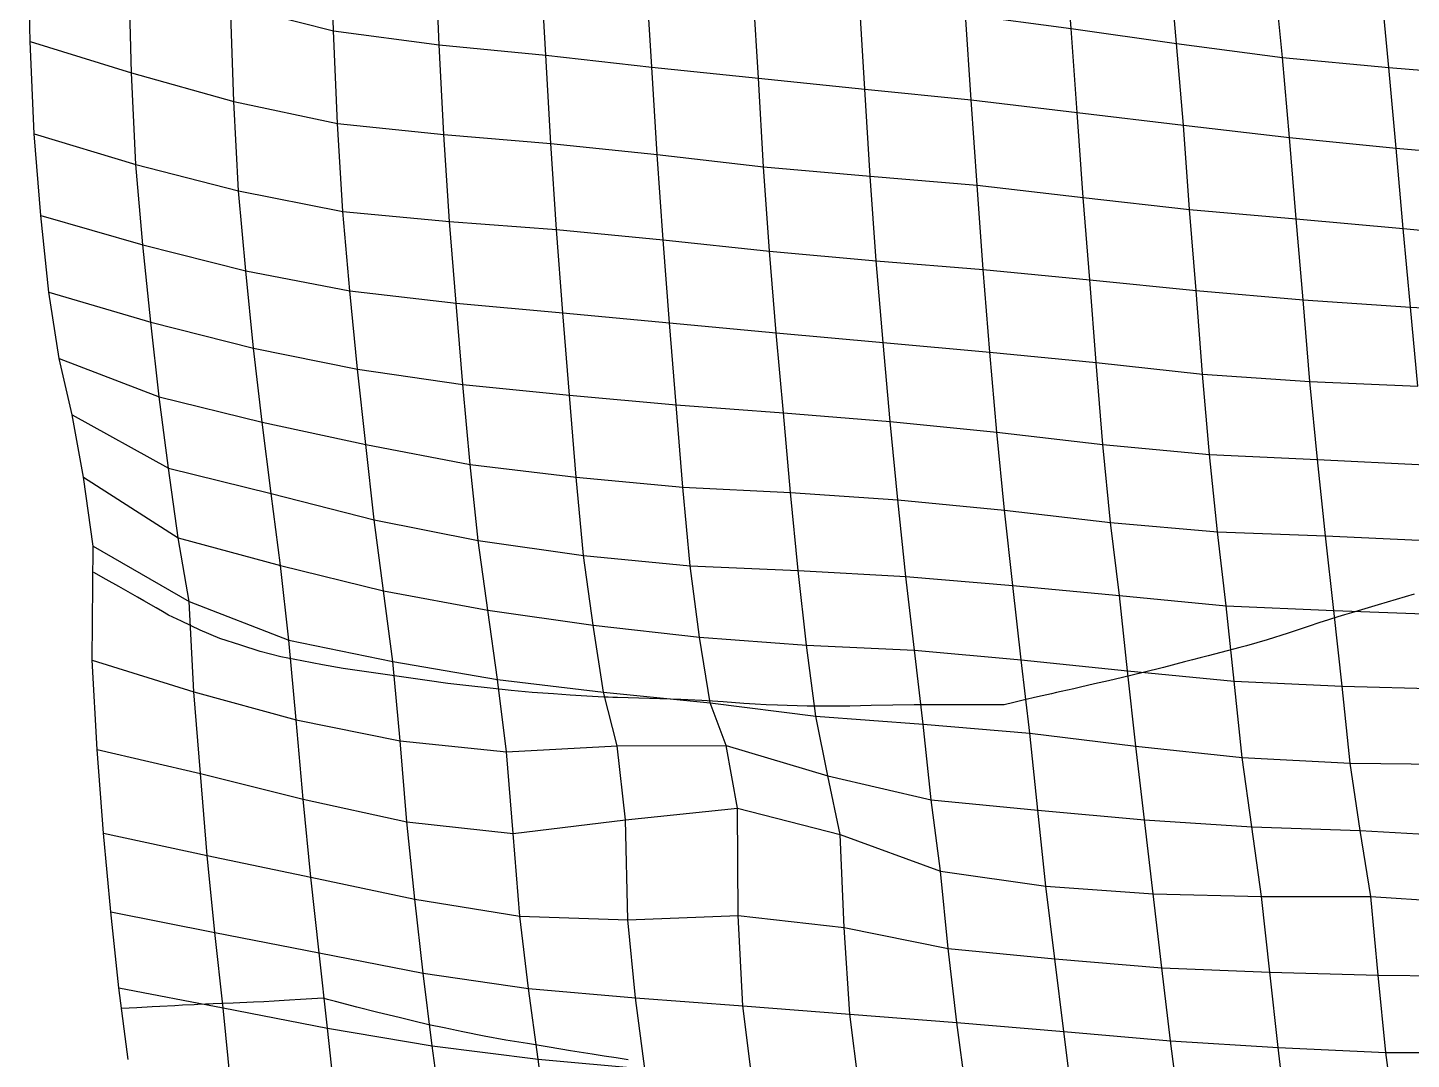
# Model space of a CAD drawing. Header units: metres. Extents: x -1994 to 1259, y -764 to 1460.
# Drawn here: x -1939 to -1305, y 410 to 883 of the extents above; entities that cross this region are included whole.
import ezdxf

# ---------------------------------------------------------------- set-up
doc = ezdxf.new("R2010")
doc.units = ezdxf.units.M

msp = doc.modelspace()

# ---------------------------------------------------------------- linework, layer by layer
for p, q in [((-1798.8207, 881.5729, -3975.64), (-1800.162, 926.2163, -3950.7358)), ((-1937.8527, 876.72095, -4059.1367), (-1938.946, 922.39294, -4035.3887)), ((-1460.749, 882.64197, -3869.3794), (-1463.5024, 921.4258, -3837.8916)), ((-1750.3837, 875.1382, -3963.7817), (-1752.2471, 917.61523, -3936.4438)), ((-1891.348, 862.2687, -4038.2705), (-1892.4972, 907.709, -4014.262)), ((-1701.5426, 870.3799, -3953.8074), (-1703.7761, 911.32153, -3924.7441)), ((-1412.4272, 875.72925, -3856.9841), (-1415.7157, 912.2936, -3823.003)), ((-1652.8694, 864.9253, -3943.0503), (-1655.3247, 904.94653, -3912.9531)), ((-1363.9741, 869.36145, -3845.2012), (-1367.4961, 904.9568, -3810.131)), ((-1315.1006, 864.7378, -3835.378), (-1318.5334, 900.70276, -3800.7231)), ((-1604.1058, 859.84546, -3932.7144), (-1606.5028, 900.1089, -3902.8894)), ((-1555.3142, 854.88245, -3922.51), (-1557.7114, 895.14453, -3892.6833)), ((-1844.5284, 849.1228, -4018.872), (-1845.9269, 893.5293, -3993.702)), ((-1845.9269, 893.5293, -3993.702), (-1798.8207, 881.5729, -3975.64)), ((-1506.5302, 849.8872, -3912.2693), (-1509.1953, 889.0381, -3881.1938)), ((-1509.1953, 889.0381, -3881.1938), (-1460.749, 882.64197, -3869.3794)), ((-1796.9474, 839.1365, -4003.024), (-1798.8207, 881.5729, -3975.64)), ((-1798.8207, 881.5729, -3975.64), (-1750.3837, 875.1382, -3963.7817)), ((-1457.9353, 844.10767, -3901.1472), (-1460.749, 882.64197, -3869.3794)), ((-1460.749, 882.64197, -3869.3794), (-1412.4272, 875.72925, -3856.9841)), ((-1935.9386, 834.45386, -4086.711), (-1937.8527, 876.72095, -4059.1367)), ((-1937.8527, 876.72095, -4059.1367), (-1891.348, 862.2687, -4038.2705)), ((-1748.1769, 834.0856, -3992.7205), (-1750.3837, 875.1382, -3963.7817)), ((-1750.3837, 875.1382, -3963.7817), (-1701.5426, 870.3799, -3953.8074)), ((-1409.3391, 838.33386, -3890.0317), (-1412.4272, 875.72925, -3856.9841)), ((-1412.4272, 875.72925, -3856.9841), (-1363.9741, 869.36145, -3845.2012)), ((-1699.2015, 829.88477, -3983.372), (-1701.5426, 870.3799, -3953.8074)), ((-1701.5426, 870.3799, -3953.8074), (-1652.8694, 864.9253, -3943.0503)), ((-1360.693, 832.76624, -3879.148), (-1363.9741, 869.36145, -3845.2012)), ((-1363.9741, 869.36145, -3845.2012), (-1315.1006, 864.7378, -3835.378)), ((-1650.4209, 824.87573, -3973.116), (-1652.8694, 864.9253, -3943.0503)), ((-1652.8694, 864.9253, -3943.0503), (-1604.1058, 859.84546, -3932.7144)), ((-1311.8826, 827.88135, -3869.0312), (-1315.1006, 864.7378, -3835.378)), ((-1315.1006, 864.7378, -3835.378), (-1266.0569, 860.81995, -3826.3477)), ((-1889.3352, 820.41125, -4066.3052), (-1891.348, 862.2687, -4038.2705)), ((-1891.348, 862.2687, -4038.2705), (-1844.5284, 849.1228, -4018.872)), ((-1601.7831, 819.27405, -3962.1938), (-1604.1058, 859.84546, -3932.7144)), ((-1604.1058, 859.84546, -3932.7144), (-1555.3142, 854.88245, -3922.51)), ((-1552.8265, 814.9951, -3952.7578), (-1555.3142, 854.88245, -3922.51)), ((-1555.3142, 854.88245, -3922.51), (-1506.5302, 849.8872, -3912.2693)), ((-1503.8259, 810.8987, -3943.5269), (-1506.5302, 849.8872, -3912.2693)), ((-1506.5302, 849.8872, -3912.2693), (-1457.9353, 844.10767, -3901.1472)), ((-1842.2823, 808.23364, -4047.9946), (-1844.5284, 849.1228, -4018.872)), ((-1844.5284, 849.1228, -4018.872), (-1796.9474, 839.1365, -4003.024)), ((-1455.1934, 805.2759, -3932.581), (-1457.9353, 844.10767, -3901.1472)), ((-1457.9353, 844.10767, -3901.1472), (-1409.3391, 838.33386, -3890.0317)), ((-1794.5798, 798.7516, -4032.7126), (-1796.9474, 839.1365, -4003.024)), ((-1796.9474, 839.1365, -4003.024), (-1748.1769, 834.0856, -3992.7205)), ((-1406.5431, 799.72595, -3921.7173), (-1409.3391, 838.33386, -3890.0317)), ((-1409.3391, 838.33386, -3890.0317), (-1360.693, 832.76624, -3879.148)), ((-1932.8789, 796.9403, -4119.626), (-1935.9386, 834.45386, -4086.711)), ((-1935.9386, 834.45386, -4086.711), (-1889.3352, 820.41125, -4066.3052)), ((-1745.6663, 794.29407, -4023.0762), (-1748.1769, 834.0856, -3992.7205)), ((-1748.1769, 834.0856, -3992.7205), (-1699.2015, 829.88477, -3983.372)), ((-1357.5981, 795.39844, -3912.2266), (-1360.693, 832.76624, -3879.148)), ((-1360.693, 832.76624, -3879.148), (-1311.8826, 827.88135, -3869.0312)), ((-1696.5779, 790.562, -4014.2544), (-1699.2015, 829.88477, -3983.372)), ((-1699.2015, 829.88477, -3983.372), (-1650.4209, 824.87573, -3973.116)), ((-1647.7295, 785.834, -4004.314), (-1650.4209, 824.87573, -3973.116)), ((-1650.4209, 824.87573, -3973.116), (-1601.7831, 819.27405, -3962.1938)), ((-1308.6621, 791.0348, -3902.6956), (-1311.8826, 827.88135, -3869.0312)), ((-1311.8826, 827.88135, -3869.0312), (-1263.0007, 823.292, -3859.2466)), ((-1886.1241, 783.5259, -4099.926), (-1889.3352, 820.41125, -4066.3052)), ((-1889.3352, 820.41125, -4066.3052), (-1842.2823, 808.23364, -4047.9946)), ((-1598.9996, 780.61426, -3993.8208), (-1601.7831, 819.27405, -3962.1938)), ((-1601.7831, 819.27405, -3962.1938), (-1552.8265, 814.9951, -3952.7578)), ((-1550.0625, 776.25464, -3984.2942), (-1552.8265, 814.9951, -3952.7578)), ((-1552.8265, 814.9951, -3952.7578), (-1503.8259, 810.8987, -3943.5269)), ((-1838.9929, 771.67334, -4081.9805), (-1842.2823, 808.23364, -4047.9946)), ((-1842.2823, 808.23364, -4047.9946), (-1794.5798, 798.7516, -4032.7126)), ((-1501.0424, 772.2395, -3975.1548), (-1503.8259, 810.8987, -3943.5269)), ((-1503.8259, 810.8987, -3943.5269), (-1455.1934, 805.2759, -3932.581)), ((-1452.1792, 767.57324, -3965.2837), (-1455.1934, 805.2759, -3932.581)), ((-1455.1934, 805.2759, -3932.581), (-1406.5431, 799.72595, -3921.7173)), ((-1403.398, 762.5669, -3955.0305), (-1406.5431, 799.72595, -3921.7173)), ((-1406.5431, 799.72595, -3921.7173), (-1357.5981, 795.39844, -3912.2266)), ((-1929.2277, 761.88135, -4155.299), (-1932.8789, 796.9403, -4119.626)), ((-1932.8789, 796.9403, -4119.626), (-1886.1241, 783.5259, -4099.926)), ((-1791.2351, 762.4203, -4066.9558), (-1794.5798, 798.7516, -4032.7126)), ((-1794.5798, 798.7516, -4032.7126), (-1745.6663, 794.29407, -4023.0762)), ((-1742.6118, 756.7588, -4055.9666), (-1745.6663, 794.29407, -4023.0762)), ((-1745.6663, 794.29407, -4023.0762), (-1696.5779, 790.562, -4014.2544)), ((-1354.4105, 758.416, -3945.7383), (-1357.5981, 795.39844, -3912.2266)), ((-1357.5981, 795.39844, -3912.2266), (-1308.6621, 791.0348, -3902.6956)), ((-1693.6832, 752.36365, -4046.4), (-1696.5779, 790.562, -4014.2544)), ((-1696.5779, 790.562, -4014.2544), (-1647.7295, 785.834, -4004.314)), ((-1305.252, 754.97534, -3937.2441), (-1308.6621, 791.0348, -3902.6956)), ((-1308.6621, 791.0348, -3902.6956), (-1259.8452, 786.17615, -3892.6084)), ((-1882.5612, 748.1007, -4135.187), (-1886.1241, 783.5259, -4099.926)), ((-1886.1241, 783.5259, -4099.926), (-1838.9929, 771.67334, -4081.9805)), ((-1644.7777, 747.8727, -4036.7256), (-1647.7295, 785.834, -4004.314)), ((-1647.7295, 785.834, -4004.314), (-1598.9996, 780.61426, -3993.8208)), ((-1595.903, 743.2544, -4026.9084), (-1598.9996, 780.61426, -3993.8208)), ((-1598.9996, 780.61426, -3993.8208), (-1550.0625, 776.25464, -3984.2942)), ((-1546.9742, 738.85986, -4017.3428), (-1550.0625, 776.25464, -3984.2942)), ((-1550.0625, 776.25464, -3984.2942), (-1501.0424, 772.2395, -3975.1548)), ((-1835.4291, 736.25146, -4117.245), (-1838.9929, 771.67334, -4081.9805)), ((-1838.9929, 771.67334, -4081.9805), (-1791.2351, 762.4203, -4066.9558)), ((-1498.0522, 734.43713, -4007.745), (-1501.0424, 772.2395, -3975.1548)), ((-1501.0424, 772.2395, -3975.1548), (-1452.1792, 767.57324, -3965.2837)), ((-1449.2307, 729.59814, -3997.6802), (-1452.1792, 767.57324, -3965.2837)), ((-1452.1792, 767.57324, -3965.2837), (-1403.398, 762.5669, -3955.0305)), ((-1924.4545, 731.4774, -4196.2017), (-1929.2277, 761.88135, -4155.299)), ((-1929.2277, 761.88135, -4155.299), (-1882.5612, 748.1007, -4135.187)), ((-1787.7615, 726.62427, -4101.8003), (-1791.2351, 762.4203, -4066.9558)), ((-1791.2351, 762.4203, -4066.9558), (-1742.6118, 756.7588, -4055.9666)), ((-1400.5166, 724.3135, -3987.1143), (-1403.398, 762.5669, -3955.0305)), ((-1403.398, 762.5669, -3955.0305), (-1354.4105, 758.416, -3945.7383)), ((-1739.4828, 719.53296, -4089.2046), (-1742.6118, 756.7588, -4055.9666)), ((-1742.6118, 756.7588, -4055.9666), (-1693.6832, 752.36365, -4046.4)), ((-1351.3383, 720.95435, -3978.7114), (-1354.4105, 758.416, -3945.7383)), ((-1354.4105, 758.416, -3945.7383), (-1305.252, 754.97534, -3937.2441)), ((-1301.886, 718.73206, -3971.5864), (-1305.252, 754.97534, -3937.2441)), ((-1305.252, 754.97534, -3937.2441), (-1255.9473, 752.1406, -3929.431)), ((-1690.682, 714.6074, -4079.042), (-1693.6832, 752.36365, -4046.4)), ((-1693.6832, 752.36365, -4046.4), (-1644.7777, 747.8727, -4036.7256)), ((-1878.6838, 713.9791, -4171.913), (-1882.5612, 748.1007, -4135.187)), ((-1882.5612, 748.1007, -4135.187), (-1835.4291, 736.25146, -4117.245)), ((-1641.7623, 710.1754, -4069.434), (-1644.7777, 747.8727, -4036.7256)), ((-1644.7777, 747.8727, -4036.7256), (-1595.903, 743.2544, -4026.9084)), ((-1592.6243, 706.6494, -4060.8442), (-1595.903, 743.2544, -4026.9084)), ((-1595.903, 743.2544, -4026.9084), (-1546.9742, 738.85986, -4017.3428)), ((-1831.5046, 702.3262, -4154.192), (-1835.4291, 736.25146, -4117.245)), ((-1835.4291, 736.25146, -4117.245), (-1787.7615, 726.62427, -4101.8003)), ((-1543.623, 702.55566, -4051.6162), (-1546.9742, 738.85986, -4017.3428)), ((-1546.9742, 738.85986, -4017.3428), (-1498.0522, 734.43713, -4007.745)), ((-1918.5671, 705.69617, -4242.2983), (-1924.4545, 731.4774, -4196.2017)), ((-1924.4545, 731.4774, -4196.2017), (-1878.6838, 713.9791, -4171.913)), ((-1494.8058, 697.699, -4041.5312), (-1498.0522, 734.43713, -4007.745)), ((-1498.0522, 734.43713, -4007.745), (-1449.2307, 729.59814, -3997.6802)), ((-1446.1775, 692.05786, -4030.5647), (-1449.2307, 729.59814, -3997.6802)), ((-1449.2307, 729.59814, -3997.6802), (-1400.5166, 724.3135, -3987.1143)), ((-1783.9785, 692.11206, -4138.0874), (-1787.7615, 726.62427, -4101.8003)), ((-1787.7615, 726.62427, -4101.8003), (-1739.4828, 719.53296, -4089.2046)), ((-1397.2974, 687.4618, -4020.7725), (-1400.5166, 724.3135, -3987.1143)), ((-1400.5166, 724.3135, -3987.1143), (-1351.3383, 720.95435, -3978.7114)), ((-1736.2008, 682.9418, -4123.156), (-1739.4828, 719.53296, -4089.2046)), ((-1739.4828, 719.53296, -4089.2046), (-1690.682, 714.6074, -4079.042)), ((-1347.857, 685.1897, -4013.5913), (-1351.3383, 720.95435, -3978.7114)), ((-1351.3383, 720.95435, -3978.7114), (-1301.886, 718.73206, -3971.5864)), ((-1874.4841, 681.19604, -4210.1426), (-1878.6838, 713.9791, -4171.913)), ((-1878.6838, 713.9791, -4171.913), (-1831.5046, 702.3262, -4154.192)), ((-1687.6108, 677.1417, -4112.0107), (-1690.682, 714.6074, -4079.042)), ((-1690.682, 714.6074, -4079.042), (-1641.7623, 710.1754, -4069.434)), ((-1638.7186, 672.5956, -4102.2744), (-1641.7623, 710.1754, -4069.434)), ((-1641.7623, 710.1754, -4069.434), (-1592.6243, 706.6494, -4060.8442)), ((-1913.3625, 677.0824, -4285.213), (-1918.5671, 705.69617, -4242.2983)), ((-1918.5671, 705.69617, -4242.2983), (-1874.4841, 681.19604, -4210.1426)), ((-1589.3492, 670.0293, -4094.763), (-1592.6243, 706.6494, -4060.8442)), ((-1592.6243, 706.6494, -4060.8442), (-1543.623, 702.55566, -4051.6162)), ((-1827.2948, 669.5845, -4192.4683), (-1831.5046, 702.3262, -4154.192)), ((-1831.5046, 702.3262, -4154.192), (-1783.9785, 692.11206, -4138.0874)), ((-1540.1385, 666.8047, -4086.5115), (-1543.623, 702.55566, -4051.6162)), ((-1543.623, 702.55566, -4051.6162), (-1494.8058, 697.699, -4041.5312)), ((-1491.307, 662.0071, -4076.493), (-1494.8058, 697.699, -4041.5312)), ((-1494.8058, 697.699, -4041.5312), (-1446.1775, 692.05786, -4030.5647)), ((-1780.2134, 657.525, -4174.2905), (-1783.9785, 692.11206, -4138.0874)), ((-1783.9785, 692.11206, -4138.0874), (-1736.2008, 682.9418, -4123.156)), ((-1442.6809, 656.3568, -4065.516), (-1446.1775, 692.05786, -4030.5647)), ((-1446.1775, 692.05786, -4030.5647), (-1397.2974, 687.4618, -4020.7725)), ((-1393.7163, 652.1113, -4056.1177), (-1397.2974, 687.4618, -4020.7725)), ((-1397.2974, 687.4618, -4020.7725), (-1347.857, 685.1897, -4013.5913)), ((-1344.1716, 650.27246, -4049.4233), (-1347.857, 685.1897, -4013.5913)), ((-1347.857, 685.1897, -4013.5913), (-1298.4668, 682.7101, -4006.177)), ((-1870.0526, 649.37415, -4249.4526), (-1874.4841, 681.19604, -4210.1426)), ((-1874.4841, 681.19604, -4210.1426), (-1827.2948, 669.5845, -4192.4683)), ((-1732.4827, 648.1598, -4159.1396), (-1736.2008, 682.9418, -4123.156)), ((-1736.2008, 682.9418, -4123.156), (-1687.6108, 677.1417, -4112.0107)), ((-1908.877, 645.48486, -4324.7744), (-1913.3625, 677.0824, -4285.213)), ((-1913.3625, 677.0824, -4285.213), (-1870.0526, 649.37415, -4249.4526)), ((-1684.1543, 641.27466, -4146.7754), (-1687.6108, 677.1417, -4112.0107)), ((-1687.6108, 677.1417, -4112.0107), (-1638.7186, 672.5956, -4102.2744)), ((-1635.3293, 636.44946, -4136.7256), (-1638.7186, 672.5956, -4102.2744)), ((-1638.7186, 672.5956, -4102.2744), (-1589.3492, 670.0293, -4094.763)), ((-1823.1302, 636.655, -4230.5337), (-1827.2948, 669.5845, -4192.4683)), ((-1827.2948, 669.5845, -4192.4683), (-1780.2134, 657.525, -4174.2905)), ((-1585.8516, 634.3329, -4129.7197), (-1589.3492, 670.0293, -4094.763)), ((-1589.3492, 670.0293, -4094.763), (-1540.1385, 666.8047, -4086.5115)), ((-1536.5342, 631.5514, -4121.966), (-1540.1385, 666.8047, -4086.5115)), ((-1540.1385, 666.8047, -4086.5115), (-1491.307, 662.0071, -4076.493)), ((-1487.5215, 627.5054, -4112.792), (-1491.307, 662.0071, -4076.493)), ((-1491.307, 662.0071, -4076.493), (-1442.6809, 656.3568, -4065.516)), ((-1775.9547, 624.9862, -4212.795), (-1780.2134, 657.525, -4174.2905)), ((-1780.2134, 657.525, -4174.2905), (-1732.4827, 648.1598, -4159.1396)), ((-1438.6561, 622.84766, -4102.93), (-1442.6809, 656.3568, -4065.516)), ((-1442.6809, 656.3568, -4065.516), (-1393.7163, 652.1113, -4056.1177)), ((-1864.9917, 620.1642, -4291.6973), (-1870.0526, 649.37415, -4249.4526)), ((-1870.0526, 649.37415, -4249.4526), (-1823.1302, 636.655, -4230.5337)), ((-1728.1008, 616.1323, -4198.2188), (-1732.4827, 648.1598, -4159.1396)), ((-1732.4827, 648.1598, -4159.1396), (-1684.1543, 641.27466, -4146.7754)), ((-1389.779, 618.23926, -4093.124), (-1393.7163, 652.1113, -4056.1177)), ((-1393.7163, 652.1113, -4056.1177), (-1344.1716, 650.27246, -4049.4233)), ((-1340.304, 616.11145, -4086.105), (-1344.1716, 650.27246, -4049.4233)), ((-1344.1716, 650.27246, -4049.4233), (-1294.7587, 647.88745, -4042.1152)), ((-1909.3574, 593.28235, -4341.1855), (-1908.877, 645.48486, -4324.7744)), ((-1908.877, 645.48486, -4324.7744), (-1864.9917, 620.1642, -4291.6973)), ((-1679.7687, 609.2622, -4185.871), (-1684.1543, 641.27466, -4146.7754)), ((-1684.1543, 641.27466, -4146.7754), (-1635.3293, 636.44946, -4136.7256)), ((-1819.2572, 602.51636, -4267.24), (-1823.1302, 636.655, -4230.5337)), ((-1823.1302, 636.655, -4230.5337), (-1775.9547, 624.9862, -4212.795)), ((-1631.0991, 603.7925, -4175.097), (-1635.3293, 636.44946, -4136.7256)), ((-1635.3293, 636.44946, -4136.7256), (-1585.8516, 634.3329, -4129.7197)), ((-1581.996, 600.1221, -4166.345), (-1585.8516, 634.3329, -4129.7197)), ((-1585.8516, 634.3329, -4129.7197), (-1536.5342, 631.5514, -4121.966)), ((-1902.9712, 630.2003, -4326.7), (-1908.6891, 633.4498, -4330.41)), ((-1897.2417, 626.9597, -4323.0005), (-1902.9712, 630.2003, -4326.7)), ((-1532.5667, 597.8047, -4159.1133), (-1536.5342, 631.5514, -4121.966)), ((-1536.5342, 631.5514, -4121.966), (-1487.5215, 627.5054, -4112.792)), ((-1888.6494, 622.0974, -4317.449), (-1897.2417, 626.9597, -4323.0005)), ((-1885.7856, 620.4763, -4315.5986), (-1888.6494, 622.0974, -4317.449)), ((-1771.6569, 592.6101, -4251.482), (-1775.9547, 624.9862, -4212.795)), ((-1775.9547, 624.9862, -4212.795), (-1728.1008, 616.1323, -4198.2188)), ((-1483.638, 593.41016, -4149.5474), (-1487.5215, 627.5054, -4112.792)), ((-1487.5215, 627.5054, -4112.792), (-1438.6561, 622.84766, -4102.93)), ((-1434.8699, 588.34863, -4139.232), (-1438.6561, 622.84766, -4102.93)), ((-1438.6561, 622.84766, -4102.93), (-1389.779, 618.23926, -4093.124)), ((-1303.6268, 623.54944, -4070.9531), (-1311.8434, 621.1316, -4075.3032)), ((-1880.0662, 617.228, -4311.89), (-1885.7856, 620.4763, -4315.5986)), ((-1877.21, 615.60095, -4310.032), (-1880.0662, 617.228, -4311.89)), ((-1874.3654, 613.9651, -4308.1655), (-1877.21, 615.60095, -4310.032)), ((-1862.8474, 578.8524, -4320.3447), (-1864.9917, 620.1642, -4291.6973)), ((-1864.9917, 620.1642, -4291.6973), (-1819.2572, 602.51636, -4267.24)), ((-1723.6509, 584.3871, -4237.6147), (-1728.1008, 616.1323, -4198.2188)), ((-1728.1008, 616.1323, -4198.2188), (-1679.7687, 609.2622, -4185.871)), ((-1386.0085, 583.67456, -4129.352), (-1389.779, 618.23926, -4093.124)), ((-1389.779, 618.23926, -4093.124), (-1340.304, 616.11145, -4086.105)), ((-1336.5652, 581.4155, -4122.1855), (-1340.304, 616.11145, -4086.105)), ((-1340.304, 616.11145, -4086.105), (-1290.7924, 614.1354, -4079.2566)), ((-1326.2007, 616.87146, -4082.8564), (-1332.3442, 615.01733, -4086.0469)), ((-1323.1316, 617.7877, -4081.2495), (-1326.2007, 616.87146, -4082.8564)), ((-1320.0645, 618.69763, -4079.6355), (-1323.1316, 617.7877, -4081.2495)), ((-1315.9531, 619.91724, -4077.4722), (-1320.0645, 618.69763, -4079.6355)), ((-1311.8434, 621.1316, -4075.3032), (-1315.9531, 619.91724, -4077.4722)), ((-1872.3773, 613.0283, -4306.7344), (-1874.3654, 613.9651, -4308.1655)), ((-1870.4004, 612.08154, -4305.293), (-1872.3773, 613.0283, -4306.7344)), ((-1868.4409, 611.12024, -4303.8384), (-1870.4004, 612.08154, -4305.293)), ((-1859.9702, 606.96484, -4297.5493), (-1868.4409, 611.12024, -4303.8384)), ((-1675.037, 578.6863, -4226.581), (-1679.7687, 609.2622, -4185.871)), ((-1679.7687, 609.2622, -4185.871), (-1631.0991, 603.7925, -4175.097)), ((-1351.7029, 608.86865, -4095.6865), (-1361.3553, 605.6338, -4100.2656)), ((-1347.2803, 610.3506, -4093.5884), (-1351.7029, 608.86865, -4095.6865)), ((-1342.8936, 611.75916, -4091.4246), (-1347.2803, 610.3506, -4093.5884)), ((-1338.4985, 613.1238, -4089.1936), (-1342.8936, 611.75916, -4091.4246)), ((-1335.4192, 614.07983, -4087.6304), (-1338.4985, 613.1238, -4089.1936)), ((-1332.3442, 615.01733, -4086.0469), (-1335.4192, 614.07983, -4087.6304)), ((-1850.9285, 603.2191, -4291.6396), (-1859.9702, 606.96484, -4297.5493)), ((-1841.3248, 600.1553, -4286.428), (-1850.9285, 603.2191, -4291.6396)), ((-1815.9689, 565.9514, -4301.221), (-1819.2572, 602.51636, -4267.24)), ((-1819.2572, 602.51636, -4267.24), (-1771.6569, 592.6101, -4251.482)), ((-1626.256, 573.6786, -4216.326), (-1631.0991, 603.7925, -4175.097)), ((-1631.0991, 603.7925, -4175.097), (-1581.996, 600.1221, -4166.345)), ((-1370.9723, 602.53564, -4104.996), (-1380.4678, 599.9215, -4110.2656)), ((-1361.3553, 605.6338, -4100.2656), (-1370.9723, 602.53564, -4104.996)), ((-1832.3417, 597.2893, -4281.5537), (-1841.3248, 600.1553, -4286.428)), ((-1823.0061, 594.8507, -4277.116), (-1832.3417, 597.2893, -4281.5537)), ((-1577.7144, 567.67834, -4204.9565), (-1581.996, 600.1221, -4166.345)), ((-1581.996, 600.1221, -4166.345), (-1532.5667, 597.8047, -4159.1133)), ((-1528.6323, 563.92004, -4196.1055), (-1532.5667, 597.8047, -4159.1133)), ((-1532.5667, 597.8047, -4159.1133), (-1483.638, 593.41016, -4149.5474)), ((-1395.0095, 596.0591, -4118.5254), (-1397.9084, 595.31506, -4120.207)), ((-1392.1089, 596.80786, -4116.8486), (-1395.0095, 596.0591, -4118.5254)), ((-1386.2975, 598.3373, -4113.529), (-1392.1089, 596.80786, -4116.8486)), ((-1383.386, 599.1183, -4111.8853), (-1386.2975, 598.3373, -4113.529)), ((-1380.4678, 599.9215, -4110.2656), (-1383.386, 599.1183, -4111.8853)), ((-1907.1191, 552.3611, -4370.2715), (-1909.3574, 593.28235, -4341.1855)), ((-1909.3574, 593.28235, -4341.1855), (-1862.8474, 578.8524, -4320.3447)), ((-1813.3019, 592.9529, -4273.246), (-1823.0061, 594.8507, -4277.116)), ((-1803.8947, 591.11304, -4269.4937), (-1813.3019, 592.9529, -4273.246)), ((-1794.3748, 589.5083, -4265.996), (-1803.8947, 591.11304, -4269.4937)), ((-1768.3118, 556.281, -4285.7275), (-1771.6569, 592.6101, -4251.482)), ((-1771.6569, 592.6101, -4251.482), (-1723.6509, 584.3871, -4237.6147)), ((-1479.6208, 559.8689, -4186.9253), (-1483.638, 593.41016, -4149.5474)), ((-1483.638, 593.41016, -4149.5474), (-1434.8699, 588.34863, -4139.232)), ((-1418.4636, 589.9928, -4132.0674), (-1427.689, 587.60876, -4137.3975)), ((-1408.8672, 592.49097, -4126.5483), (-1418.4636, 589.9928, -4132.0674)), ((-1405.2107, 593.44275, -4124.4453), (-1408.8672, 592.49097, -4126.5483)), ((-1401.56, 594.3772, -4122.3247), (-1405.2107, 593.44275, -4124.4453)), ((-1397.9084, 595.31506, -4120.207), (-1401.56, 594.3772, -4122.3247)), ((-1784.703, 588.14014, -4262.748), (-1794.3748, 589.5083, -4265.996)), ((-1775.1079, 586.7826, -4259.526), (-1784.703, 588.14014, -4262.748)), ((-1765.5173, 585.4158, -4256.2935), (-1775.1079, 586.7826, -4259.526)), ((-1755.9333, 584.03625, -4253.047), (-1765.5173, 585.4158, -4256.2935)), ((-1746.3925, 582.66296, -4249.8154), (-1755.9333, 584.03625, -4253.047)), ((-1719.5332, 551.2634, -4275.462), (-1723.6509, 584.3871, -4237.6147)), ((-1723.6509, 584.3871, -4237.6147), (-1675.037, 578.6863, -4226.581)), ((-1443.6277, 583.8856, -4147.1377), (-1450.0688, 582.3779, -4151.0703)), ((-1440.406, 584.64233, -4145.1743), (-1443.6277, 583.8856, -4147.1377)), ((-1437.1863, 585.3933, -4143.2056), (-1440.406, 584.64233, -4145.1743)), ((-1427.689, 587.60876, -4137.3975), (-1437.1863, 585.3933, -4143.2056)), ((-1431.0872, 553.8352, -4175.5176), (-1434.8699, 588.34863, -4139.232)), ((-1434.8699, 588.34863, -4139.232), (-1386.0085, 583.67456, -4129.352)), ((-1382.332, 548.72046, -4165.1426), (-1386.0085, 583.67456, -4129.352)), ((-1386.0085, 583.67456, -4129.352), (-1336.5652, 581.4155, -4122.1855)), ((-1859.7626, 541.4433, -4353.3765), (-1862.8474, 578.8524, -4320.3447)), ((-1862.8474, 578.8524, -4320.3447), (-1815.9689, 565.9514, -4301.221)), ((-1736.7435, 581.46423, -4246.7686), (-1746.3925, 582.66296, -4249.8154)), ((-1727.0435, 580.4308, -4243.906), (-1736.7435, 581.46423, -4246.7686)), ((-1717.3958, 579.40295, -4241.0586), (-1727.0435, 580.4308, -4243.906)), ((-1707.6832, 578.54407, -4238.3965), (-1717.3958, 579.40295, -4241.0586)), ((-1697.9092, 577.83984, -4235.9043), (-1707.6832, 578.54407, -4238.3965)), ((-1690.2852, 577.2905, -4233.961), (-1697.9092, 577.83984, -4235.9043)), ((-1682.6423, 576.7871, -4232.067), (-1690.2852, 577.2905, -4233.961)), ((-1668.8633, 554.0934, -4274.0127), (-1675.037, 578.6863, -4226.581)), ((-1675.037, 578.6863, -4226.581), (-1626.256, 573.6786, -4216.326)), ((-1469.6906, 577.92444, -4163.2363), (-1474.0222, 576.9507, -4165.935)), ((-1467.5269, 578.4055, -4161.8813), (-1469.6906, 577.92444, -4163.2363)), ((-1465.3628, 578.88794, -4160.528), (-1467.5269, 578.4055, -4161.8813)), ((-1462.4133, 579.54553, -4158.6826), (-1465.3628, 578.88794, -4160.528)), ((-1459.4602, 580.21216, -4156.8467), (-1462.4133, 579.54553, -4158.6826)), ((-1456.5027, 580.89026, -4155.0225), (-1459.4602, 580.21216, -4156.8467)), ((-1453.2885, 581.6272, -4153.039), (-1456.5027, 580.89026, -4155.0225)), ((-1450.0688, 582.3779, -4151.0703), (-1453.2885, 581.6272, -4153.039)), ((-1332.9629, 546.15295, -4157.63), (-1336.5652, 581.4155, -4122.1855)), ((-1336.5652, 581.4155, -4122.1855), (-1286.8997, 580.0781, -4116.0547)), ((-1674.9868, 576.3303, -4230.2256), (-1682.6423, 576.7871, -4232.067)), ((-1672.8746, 576.2798, -4229.595), (-1674.9868, 576.3303, -4230.2256)), ((-1670.7617, 576.23157, -4228.968), (-1672.8746, 576.2798, -4229.595)), ((-1668.648, 576.1858, -4228.342), (-1670.7617, 576.23157, -4228.968)), ((-1663.7914, 576.07983, -4226.9053), (-1668.648, 576.1858, -4228.342)), ((-1658.9207, 575.93677, -4225.42), (-1663.7914, 576.07983, -4226.9053)), ((-1649.2432, 575.6018, -4222.409), (-1658.9207, 575.93677, -4225.42)), ((-1644.4089, 575.40894, -4220.875), (-1649.2432, 575.6018, -4222.409)), ((-1639.5815, 575.2001, -4219.323), (-1644.4089, 575.40894, -4220.875)), ((-1629.9868, 574.7844, -4216.239), (-1639.5815, 575.2001, -4219.323)), ((-1620.1729, 574.1748, -4212.8647), (-1629.9868, 574.7844, -4216.239)), ((-1618.8473, 554.2101, -4269.5156), (-1626.256, 573.6786, -4216.326)), ((-1626.256, 573.6786, -4216.326), (-1577.7144, 567.67834, -4204.9565)), ((-1610.6864, 573.5038, -4209.506), (-1620.1729, 574.1748, -4212.8647)), ((-1605.6154, 573.145, -4207.71), (-1610.6864, 573.5038, -4209.506)), ((-1600.5079, 572.86426, -4205.9976), (-1605.6154, 573.145, -4207.71)), ((-1595.3726, 572.66003, -4204.368), (-1600.5079, 572.86426, -4205.9976)), ((-1590.8279, 572.47925, -4202.927), (-1595.3726, 572.66003, -4204.368)), ((-1586.2607, 572.35645, -4201.5474), (-1590.8279, 572.47925, -4202.927)), ((-1581.6743, 572.2927, -4200.2334), (-1586.2607, 572.35645, -4201.5474)), ((-1571.9312, 572.15735, -4197.4424), (-1581.6743, 572.2927, -4200.2334)), ((-1562.1823, 572.21497, -4194.8784), (-1571.9312, 572.15735, -4197.4424)), ((-1552.331, 572.45557, -4192.505), (-1562.1823, 572.21497, -4194.8784)), ((-1542.4954, 572.6958, -4190.135), (-1552.331, 572.45557, -4192.505)), ((-1532.7054, 572.8436, -4187.668), (-1542.4954, 572.6958, -4190.135)), ((-1522.9281, 572.86633, -4185.0547), (-1532.7054, 572.8436, -4187.668)), ((-1513.1527, 572.8893, -4182.4424), (-1522.9281, 572.86633, -4185.0547)), ((-1503.3845, 572.8804, -4179.795), (-1513.1527, 572.8893, -4182.4424)), ((-1493.6406, 572.79846, -4177.067), (-1503.3845, 572.8804, -4179.795)), ((-1492.9115, 572.79236, -4176.863), (-1493.6406, 572.79846, -4177.067)), ((-1492.1827, 572.78516, -4176.657), (-1492.9115, 572.79236, -4176.863)), ((-1491.4543, 572.77673, -4176.4507), (-1492.1827, 572.78516, -4176.657)), ((-1487.0289, 573.90686, -4173.8765), (-1491.4543, 572.77673, -4176.4507)), ((-1482.7463, 574.9392, -4171.3022), (-1487.0289, 573.90686, -4173.8765)), ((-1476.1904, 576.4585, -4167.279), (-1482.7463, 574.9392, -4171.3022)), ((-1474.0222, 576.9507, -4165.935), (-1476.1904, 576.4585, -4167.279)), ((-1812.6384, 529.56116, -4335.398), (-1815.9689, 565.9514, -4301.221)), ((-1815.9689, 565.9514, -4301.221), (-1768.3118, 556.281, -4285.7275)), ((-1572.2261, 540.2411, -4249.1924), (-1577.7144, 567.67834, -4204.9565)), ((-1577.7144, 567.67834, -4204.9565), (-1528.6323, 563.92004, -4196.1055)), ((-1524.8751, 529.3003, -4232.2715), (-1528.6323, 563.92004, -4196.1055)), ((-1528.6323, 563.92004, -4196.1055), (-1479.6208, 559.8689, -4186.9253)), ((-1476.0422, 524.508, -4222.259), (-1479.6208, 559.8689, -4186.9253)), ((-1479.6208, 559.8689, -4186.9253), (-1431.0872, 553.8352, -4175.5176)), ((-1904.243, 514.0854, -4402.33), (-1907.1191, 552.3611, -4370.2715)), ((-1907.1191, 552.3611, -4370.2715), (-1859.7626, 541.4433, -4353.3765)), ((-1765.1538, 519.17505, -4319.1006), (-1768.3118, 556.281, -4285.7275)), ((-1768.3118, 556.281, -4285.7275), (-1719.5332, 551.2634, -4275.462)), ((-1719.5332, 551.2634, -4275.462), (-1668.8633, 554.0934, -4274.0127)), ((-1668.8633, 554.0934, -4274.0127), (-1618.8473, 554.2101, -4269.5156)), ((-1664.959, 520.0841, -4310.865), (-1668.8633, 554.0934, -4274.0127)), ((-1613.6676, 525.49255, -4312.3135), (-1618.8473, 554.2101, -4269.5156)), ((-1618.8473, 554.2101, -4269.5156), (-1572.2261, 540.2411, -4249.1924)), ((-1427.1045, 520.15155, -4212.736), (-1431.0872, 553.8352, -4175.5176)), ((-1431.0872, 553.8352, -4175.5176), (-1382.332, 548.72046, -4165.1426)), ((-1716.4341, 513.9134, -4308.56), (-1719.5332, 551.2634, -4275.462)), ((-1377.8801, 516.98334, -4204.548), (-1382.332, 548.72046, -4165.1426)), ((-1382.332, 548.72046, -4165.1426), (-1332.9629, 546.15295, -4157.63)), ((-1328.3049, 515.2711, -4197.9956), (-1332.9629, 546.15295, -4157.63)), ((-1332.9629, 546.15295, -4157.63), (-1283.1334, 545.49634, -4152.2637)), ((-1856.7131, 503.8871, -4386.2437), (-1859.7626, 541.4433, -4353.3765)), ((-1859.7626, 541.4433, -4353.3765), (-1812.6384, 529.56116, -4335.398)), ((-1566.5743, 513.4824, -4294.191), (-1572.2261, 540.2411, -4249.1924)), ((-1572.2261, 540.2411, -4249.1924), (-1524.8751, 529.3003, -4232.2715)), ((-1809.1378, 493.8772, -4370.3687), (-1812.6384, 529.56116, -4335.398)), ((-1812.6384, 529.56116, -4335.398), (-1765.1538, 519.17505, -4319.1006)), ((-1520.6442, 496.64655, -4270.6465), (-1524.8751, 529.3003, -4232.2715)), ((-1524.8751, 529.3003, -4232.2715), (-1476.0422, 524.508, -4222.259)), ((-1716.4341, 513.9134, -4308.56), (-1664.959, 520.0841, -4310.865)), ((-1664.959, 520.0841, -4310.865), (-1613.6676, 525.49255, -4312.3135)), ((-1663.887, 474.32336, -4334.5137), (-1664.959, 520.0841, -4310.865)), ((-1613.4099, 476.35303, -4332.166), (-1613.6676, 525.49255, -4312.3135)), ((-1613.6676, 525.49255, -4312.3135), (-1566.5743, 513.4824, -4294.191)), ((-1472.3323, 489.6925, -4258.205), (-1476.0422, 524.508, -4222.259)), ((-1476.0422, 524.508, -4222.259), (-1427.1045, 520.15155, -4212.736)), ((-1423.1648, 486.2893, -4249.753), (-1427.1045, 520.15155, -4212.736)), ((-1427.1045, 520.15155, -4212.736), (-1377.8801, 516.98334, -4204.548)), ((-1900.8258, 478.05542, -4436.912), (-1904.243, 514.0854, -4402.33)), ((-1904.243, 514.0854, -4402.33), (-1856.7131, 503.8871, -4386.2437)), ((-1761.5942, 483.7353, -4354.345), (-1765.1538, 519.17505, -4319.1006)), ((-1765.1538, 519.17505, -4319.1006), (-1716.4341, 513.9134, -4308.56)), ((-1713.4718, 475.99548, -4341.0205), (-1716.4341, 513.9134, -4308.56)), ((-1373.4679, 485.0819, -4243.768), (-1377.8801, 516.98334, -4204.548)), ((-1377.8801, 516.98334, -4204.548), (-1328.3049, 515.2711, -4197.9956)), ((-1323.4939, 485.02405, -4239.0747), (-1328.3049, 515.2711, -4197.9956)), ((-1328.3049, 515.2711, -4197.9956), (-1279.0126, 512.38586, -4190.1255)), ((-1564.7638, 470.786, -4321.2827), (-1566.5743, 513.4824, -4294.191)), ((-1566.5743, 513.4824, -4294.191), (-1520.6442, 496.64655, -4270.6465)), ((-1853.1272, 468.5569, -4421.612), (-1856.7131, 503.8871, -4386.2437)), ((-1856.7131, 503.8871, -4386.2437), (-1809.1378, 493.8772, -4370.3687)), ((-1517.0706, 461.2652, -4305.957), (-1520.6442, 496.64655, -4270.6465)), ((-1520.6442, 496.64655, -4270.6465), (-1472.3323, 489.6925, -4258.205)), ((-1805.3735, 459.28687, -4406.568), (-1809.1378, 493.8772, -4370.3687)), ((-1809.1378, 493.8772, -4370.3687), (-1761.5942, 483.7353, -4354.345)), ((-1468.2227, 456.5359, -4296.015), (-1472.3323, 489.6925, -4258.205)), ((-1472.3323, 489.6925, -4258.205), (-1423.1648, 486.2893, -4249.753)), ((-1757.6617, 449.8435, -4391.3296), (-1761.5942, 483.7353, -4354.345)), ((-1761.5942, 483.7353, -4354.345), (-1713.4718, 475.99548, -4341.0205)), ((-1419.2543, 452.30554, -4286.634), (-1423.1648, 486.2893, -4249.753)), ((-1423.1648, 486.2893, -4249.753), (-1373.4679, 485.0819, -4243.768)), ((-1369.7495, 450.30127, -4279.7534), (-1373.4679, 485.0819, -4243.768)), ((-1373.4679, 485.0819, -4243.768), (-1323.4939, 485.02405, -4239.0747)), ((-1320.0596, 449.065, -4273.7363), (-1323.4939, 485.02405, -4239.0747)), ((-1323.4939, 485.02405, -4239.0747), (-1274.2615, 481.88995, -4230.9253)), ((-1897.1454, 443.1172, -4472.7207), (-1900.8258, 478.05542, -4436.912)), ((-1900.8258, 478.05542, -4436.912), (-1853.1272, 468.5569, -4421.612)), ((-1709.3654, 442.82507, -4378.8154), (-1713.4718, 475.99548, -4341.0205)), ((-1713.4718, 475.99548, -4341.0205), (-1663.887, 474.32336, -4334.5137)), ((-1663.887, 474.32336, -4334.5137), (-1613.4099, 476.35303, -4332.166)), ((-1611.2826, 434.97095, -4360.7344), (-1613.4099, 476.35303, -4332.166)), ((-1613.4099, 476.35303, -4332.166), (-1564.7638, 470.786, -4321.2827)), ((-1660.3955, 438.60126, -4369.4414), (-1663.887, 474.32336, -4334.5137)), ((-1562.2228, 431.1206, -4351.78), (-1564.7638, 470.786, -4321.2827)), ((-1564.7638, 470.786, -4321.2827), (-1517.0706, 461.2652, -4305.957)), ((-1849.3553, 433.99817, -4457.8467), (-1853.1272, 468.5569, -4421.612)), ((-1853.1272, 468.5569, -4421.612), (-1805.3735, 459.28687, -4406.568)), ((-1801.589, 424.78125, -4442.8623), (-1805.3735, 459.28687, -4406.568)), ((-1805.3735, 459.28687, -4406.568), (-1757.6617, 449.8435, -4391.3296)), ((-1513.1401, 427.36487, -4342.9316), (-1517.0706, 461.2652, -4305.957)), ((-1517.0706, 461.2652, -4305.957), (-1468.2227, 456.5359, -4296.015)), ((-1464.1638, 423.1673, -4333.5874), (-1468.2227, 456.5359, -4296.015)), ((-1468.2227, 456.5359, -4296.015), (-1419.2543, 452.30554, -4286.634)), ((-1415.2026, 418.90802, -4324.1733), (-1419.2543, 452.30554, -4286.634)), ((-1419.2543, 452.30554, -4286.634), (-1369.7495, 450.30127, -4279.7534)), ((-1365.9424, 415.8888, -4316.153), (-1369.7495, 450.30127, -4279.7534)), ((-1369.7495, 450.30127, -4279.7534), (-1320.0596, 449.065, -4273.7363)), ((-1753.5845, 416.55164, -4428.988), (-1757.6617, 449.8435, -4391.3296)), ((-1757.6617, 449.8435, -4391.3296), (-1709.3654, 442.82507, -4378.8154)), ((-1316.5144, 413.5655, -4308.914), (-1320.0596, 449.065, -4273.7363)), ((-1320.0596, 449.065, -4273.7363), (-1270.2532, 448.31256, -4268.2627)), ((-1892.9272, 410.41034, -4511.036), (-1897.1454, 443.1172, -4472.7207)), ((-1897.1454, 443.1172, -4472.7207), (-1849.3553, 433.99817, -4457.8467)), ((-1813.8529, 437.8045, -4434.513), (-1819.029, 437.5108, -4437.5654)), ((-1808.6781, 438.0951, -4431.4585), (-1813.8529, 437.8045, -4434.513)), ((-1803.501, 438.39056, -4428.408), (-1808.6781, 438.0951, -4431.4585)), ((-1801.6157, 437.89966, -4427.969), (-1803.501, 438.39056, -4428.408)), ((-1799.7301, 437.40918, -4427.531), (-1801.6157, 437.89966, -4427.969)), ((-1705.058, 410.4884, -4417.547), (-1709.3654, 442.82507, -4378.8154)), ((-1709.3654, 442.82507, -4378.8154), (-1660.3955, 438.60126, -4369.4414)), ((-1656.1455, 406.0263, -4407.9053), (-1660.3955, 438.60126, -4369.4414)), ((-1660.3955, 438.60126, -4369.4414), (-1611.2826, 434.97095, -4360.7344)), ((-1892.4629, 433.8617, -4481.5264), (-1895.9501, 433.70288, -4483.6323)), ((-1888.9648, 434.04126, -4479.4395), (-1892.4629, 433.8617, -4481.5264)), ((-1881.959, 434.41986, -4475.2847), (-1888.9648, 434.04126, -4479.4395)), ((-1878.4512, 434.61896, -4473.2163), (-1881.959, 434.41986, -4475.2847)), ((-1871.4382, 435.0116, -4469.0747), (-1878.4512, 434.61896, -4473.2163)), ((-1867.9327, 435.2057, -4467.0015), (-1871.4382, 435.0116, -4469.0747)), ((-1862.6898, 435.46704, -4463.8643), (-1867.9327, 435.2057, -4467.0015)), ((-1860.9446, 435.54913, -4462.8135), (-1862.6898, 435.46704, -4463.8643)), ((-1857.4633, 435.69678, -4460.697), (-1860.9446, 435.54913, -4462.8135)), ((-1855.7267, 435.7621, -4459.6304), (-1857.4633, 435.69678, -4460.697)), ((-1853.998, 435.81335, -4458.551), (-1855.7267, 435.7621, -4459.6304)), ((-1849.3773, 435.95026, -4455.666), (-1853.998, 435.81335, -4458.551)), ((-1844.7465, 436.1364, -4452.837), (-1849.3773, 435.95026, -4455.666)), ((-1845.8159, 398.47498, -4492.9976), (-1849.3553, 433.99817, -4457.8467)), ((-1849.3553, 433.99817, -4457.8467), (-1801.589, 424.78125, -4442.8623)), ((-1835.4211, 436.57916, -4447.228), (-1844.7465, 436.1364, -4452.837)), ((-1830.7432, 436.83484, -4444.4575), (-1835.4211, 436.57916, -4447.228)), ((-1826.0571, 437.10736, -4441.703), (-1830.7432, 436.83484, -4444.4575)), ((-1823.7135, 437.24377, -4440.3257), (-1826.0571, 437.10736, -4441.703)), ((-1821.371, 437.37793, -4438.9463), (-1823.7135, 437.24377, -4440.3257)), ((-1819.029, 437.5108, -4437.5654), (-1821.371, 437.37793, -4438.9463)), ((-1797.8444, 436.9192, -4427.093), (-1799.7301, 437.40918, -4427.531)), ((-1788.1475, 434.3996, -4424.8413), (-1797.8444, 436.9192, -4427.093)), ((-1778.5187, 431.94836, -4422.6616), (-1788.1475, 434.3996, -4424.8413)), ((-1768.7627, 429.54492, -4420.542), (-1778.5187, 431.94836, -4422.6616)), ((-1607.0896, 402.1596, -4398.9326), (-1611.2826, 434.97095, -4360.7344)), ((-1611.2826, 434.97095, -4360.7344), (-1562.2228, 431.1206, -4351.78)), ((-1761.9275, 427.8609, -4419.0576), (-1768.7627, 429.54492, -4420.542)), ((-1755.052, 426.2837, -4417.693), (-1761.9275, 427.8609, -4419.0576)), ((-1748.1249, 424.80188, -4416.4375), (-1755.052, 426.2837, -4417.693)), ((-1557.9962, 398.4485, -4390.1343), (-1562.2228, 431.1206, -4351.78)), ((-1562.2228, 431.1206, -4351.78), (-1513.1401, 427.36487, -4342.9316)), ((-1508.8567, 394.9284, -4381.551), (-1513.1401, 427.36487, -4342.9316)), ((-1513.1401, 427.36487, -4342.9316), (-1464.1638, 423.1673, -4333.5874)), ((-1797.7677, 390.42725, -4479.327), (-1801.589, 424.78125, -4442.8623)), ((-1801.589, 424.78125, -4442.8623), (-1753.5845, 416.55164, -4428.988)), ((-1745.2495, 424.18677, -4415.916), (-1748.1249, 424.80188, -4416.4375)), ((-1742.3682, 423.58875, -4415.4146), (-1745.2495, 424.18677, -4415.916)), ((-1739.4792, 423.00708, -4414.931), (-1742.3682, 423.58875, -4415.4146)), ((-1729.6836, 421.03467, -4413.2925), (-1739.4792, 423.00708, -4414.931)), ((-1719.8363, 419.24103, -4411.855), (-1729.6836, 421.03467, -4413.2925)), ((-1709.919, 417.6189, -4410.6123), (-1719.8363, 419.24103, -4411.855)), ((-1459.9741, 390.3429, -4371.7705), (-1464.1638, 423.1673, -4333.5874)), ((-1464.1638, 423.1673, -4333.5874), (-1415.2026, 418.90802, -4324.1733)), ((-1410.969, 386.26477, -4362.5605), (-1415.2026, 418.90802, -4324.1733)), ((-1415.2026, 418.90802, -4324.1733), (-1365.9424, 415.8888, -4316.153)), ((-1749.1344, 384.80713, -4468.3843), (-1753.5845, 416.55164, -4428.988)), ((-1753.5845, 416.55164, -4428.988), (-1705.058, 410.4884, -4417.547)), ((-1700.0242, 416.0005, -4409.3716), (-1709.919, 417.6189, -4410.6123)), ((-1690.1224, 414.404, -4408.1562), (-1700.0242, 416.0005, -4409.3716)), ((-1680.2129, 412.83484, -4406.9717), (-1690.1224, 414.404, -4408.1562)), ((-1674.7238, 411.96594, -4406.3154), (-1680.2129, 412.83484, -4406.9717)), ((-1361.8535, 382.64563, -4353.8657), (-1365.9424, 415.8888, -4316.153)), ((-1365.9424, 415.8888, -4316.153), (-1316.5144, 413.5655, -4308.914)), ((-1312.2856, 380.9032, -4347.28), (-1316.5144, 413.5655, -4308.914)), ((-1316.5144, 413.5655, -4308.914), (-1266.5435, 413.4958, -4304.2075)), ((-1700.8014, 377.94104, -4456.0415), (-1705.058, 410.4884, -4417.547)), ((-1705.058, 410.4884, -4417.547), (-1656.1455, 406.0263, -4407.9053)), ((-1669.2288, 411.11548, -4405.6807), (-1674.7238, 411.96594, -4406.3154)), ((-1663.7281, 410.28662, -4405.07), (-1669.2288, 411.11548, -4405.6807))]:
    msp.add_line(p, q)

doc.saveas('drawing.dxf')
